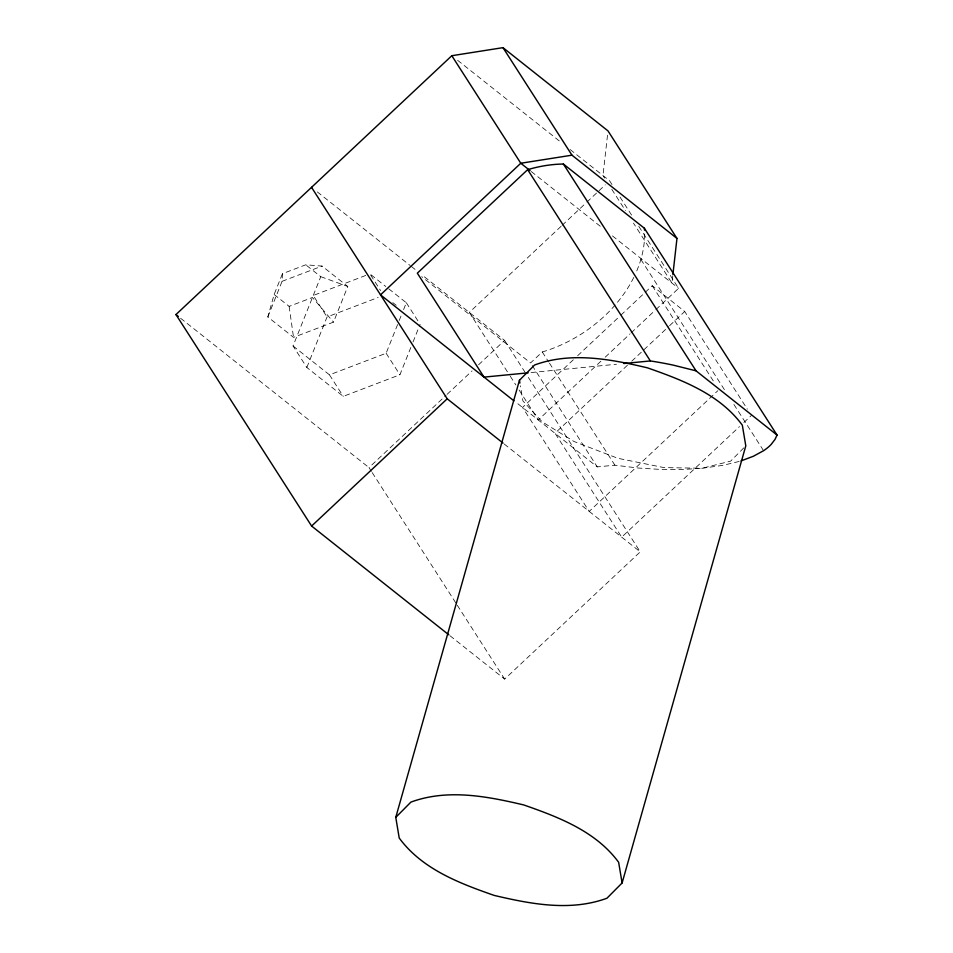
<?xml version="1.0" encoding="UTF-8"?>
<svg xmlns="http://www.w3.org/2000/svg" width="953" height="953" viewBox="0 0 953 953"><rect width="100%" height="100%" fill="white"/><g stroke="black" fill="none" stroke-linecap="round" stroke-linejoin="round"><path stroke-width="0.71" stroke-dasharray="4.76 3.57" d="M267.817 316.968L282.076 281.326L282.445 273.69L305.758 264.803L322.054 266.078L347.774 286.472L333.514 322.114L293.536 337.362L267.817 316.968L274.13 294.489L282.445 273.69M607.502 135.219L602.975 175.555L604.571 178.056M672.758 275.882L671.948 283.089L633.447 223.073M410.838 347.464L399.915 374.755L343.283 396.365L306.842 367.477L293.047 345.963L320.768 276.692L305.758 264.803M306.842 367.477L327.046 316.98L378.15 297.479M293.047 345.963L329.488 374.851L386.12 353.253L398.676 321.864M399.224 320.494L401.404 315.038M403.595 309.582L406.323 302.756L386.966 287.413M413.018 342.008L420.118 324.258M743.769 447.898L730.629 461.133L702.23 468.245L682.253 469.495L660.905 469.448L638.367 468.042L614.899 465.183L597.233 466.899L516.264 402.476M561.043 226.361L469.329 312.417L509.426 374.934M562.115 225.349L585.857 203.084M586.929 202.072L605.274 184.858M371.408 471.366L369.002 467.613L446.016 395.34M447.1 394.328L472.057 370.92M478.561 364.808L504.59 340.388L421.762 274.714M633.757 277.442A117.838 86.663 -32.7 0 1 542.269 351.967L530.559 362.95L421.702 276.656M573.325 359.769L522.53 407.443L589.204 511.392L717.835 390.694M577.649 355.719L619.807 316.158M620.891 315.145L652.233 285.733L684.719 311.488L747.378 409.171M600.89 361.235L538.302 419.951L519.051 389.944M605.203 357.184L630.016 333.895M631.1 332.883L654.83 310.607M655.914 309.594L678.572 288.342L638.462 225.813M627.431 365.237L555.015 433.198L621.69 537.147L739.504 426.587M631.756 361.187L668.506 326.7M669.59 325.688L684.719 311.488M743.828 422.536L751.393 415.437M450.007 635.758L504.661 679.096L640.249 551.858L527.069 375.422M282.076 281.326L322.054 266.078M365.738 275.453L313.251 295.478L327.046 316.98M274.13 294.489L289.128 306.378L312.453 297.479L333.514 322.114M739.135 461.466L722.803 465.362L702.23 468.245L664.05 467.613L617.889 458.31L574.159 441.561L542.186 421.857L522.911 400.927L520.374 385.774M531.107 372.552L616.496 364.237M320.768 276.692L347.774 286.472M457.619 60.313L561.114 142.366M570.144 149.538L609.598 180.808L612.803 185.811M531.238 171.528L601.998 227.636M612.445 235.915L678.572 288.342M317.349 191.934L410.159 265.518M411.315 266.435L416.211 270.307M371.015 274.774L385.822 286.508M392.791 302.601L396.198 305.305M504.185 443.991L640.249 551.858M180.605 318.254L369.002 467.613M620.022 197.057L632.053 215.819M611.79 189.313L625.43 210.565M640.881 259.442L725.888 391.957M733.905 404.453L763.579 450.709M652.233 285.733L714.095 382.165M542.269 351.967L548.654 361.914M549.452 363.164L614.899 465.183M532.167 365.464L597.233 466.899M504.59 340.388L526.27 374.172M510.236 376.185L515.847 384.941M406.323 302.756L418.581 321.876M370.646 275.06L380.616 290.594M386.12 353.253L399.915 374.755M329.488 374.851L343.283 396.365M372.218 472.617L456.499 604.011M457.297 605.262L504.661 679.096M289.128 306.378L293.536 337.362M644.621 233.914A117.838 86.663 -32.7 0 1 636.044 272.582"/><path stroke-width="1.43" d="M672.913 274.44L676.964 238.429L607.99 130.895L502.981 47.65L451.817 55.715L175.96 314.561L311.607 526.044L448.839 634.829M395.769 817.364L519.456 380.259L534.609 364.987C571.228 351.55 610.575 359.162 647.349 367.81C682.419 380.044 719.527 394.161 742.327 425.193L745.794 445.861L622.106 882.966L606.942 898.238C570.323 911.676 530.976 904.063 494.202 895.415C459.132 883.181 422.024 869.065 399.224 838.032L395.769 817.364L410.922 802.092C447.541 788.643 486.888 796.255 523.662 804.916C558.732 817.15 595.839 831.266 618.64 862.298L622.106 882.966M528.165 372.837L484.005 377.126L417.331 273.177L527.652 169.67A117.838 86.663 -32.7 0 1 563.39 164.035L644.383 228.243L777.04 435.056L775.003 439.428L771.12 444.479A167.668 67.663 15.8 0 1 763.567 450.709L753.299 456.296L741.029 460.895M311.607 526.044L447.207 398.807L311.548 187.336M676.964 238.429L571.967 155.184L520.791 163.249L380.521 294.858L513.917 400.844M623.846 363.522L650.351 360.937L527.652 169.67M777.04 435.056L696.047 370.836L673.128 365.106A166.108 67.032 15.8 0 0 650.351 360.949M530.094 170.623L520.791 163.249L451.817 55.715M447.207 398.807L503.029 443.062M175.96 314.561L178.282 316.408M502.981 47.65L571.967 155.184M563.39 164.035L696.047 370.836M519.456 380.259L519.909 383.023M644.383 228.243A117.838 86.663 -32.7 0 1 644.514 230.126"/></g></svg>
